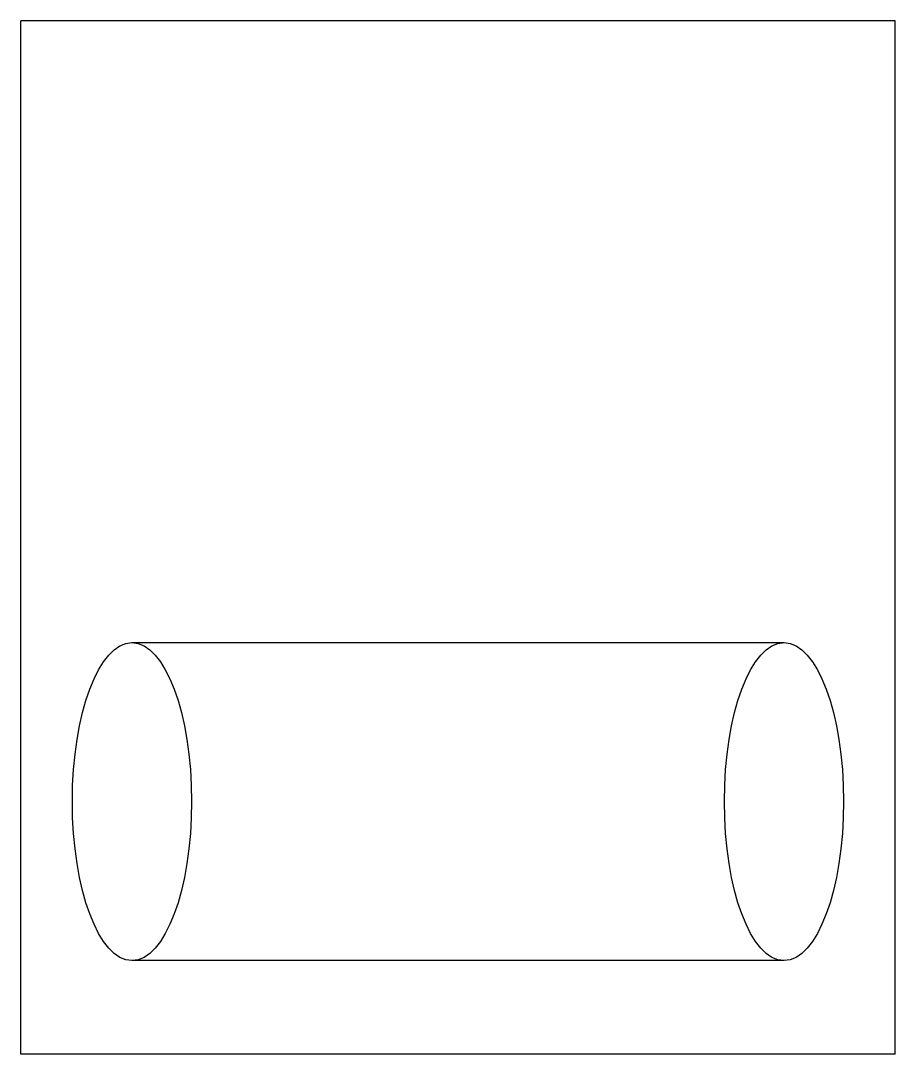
# Model space of a CAD drawing. Extents: x -26 to 29, y -15.9 to 49.1.
import ezdxf

# ---------------------------------------------------------------- set-up
doc = ezdxf.new("R2010")
doc.units = 0
doc.layers.add('MODELSKETCH_VISIBLE', color=7, linetype='CONTINUOUS')

msp = doc.modelspace()

# ---------------------------------------------------------------- linework, layer by layer
at = {"layer": 'MODELSKETCH_VISIBLE'}
for p, q in [((29.041, 49.104), (-25.959, 49.104)), ((-25.959, -15.896), (-25.959, 49.104)), ((29.041, -15.896), (29.041, 49.104)), ((-18.959, 10), (22.041, 10)), ((22.041, -10), (-18.959, -10)), ((29.041, -15.896), (-25.959, -15.896))]:
    msp.add_line(p, q, dxfattribs=at)
for centre in [(-18.959, 0), (22.041, 0)]:
    msp.add_ellipse(centre, major_axis=(0, -10), ratio=0.375, dxfattribs=at)

doc.saveas('drawing.dxf')
